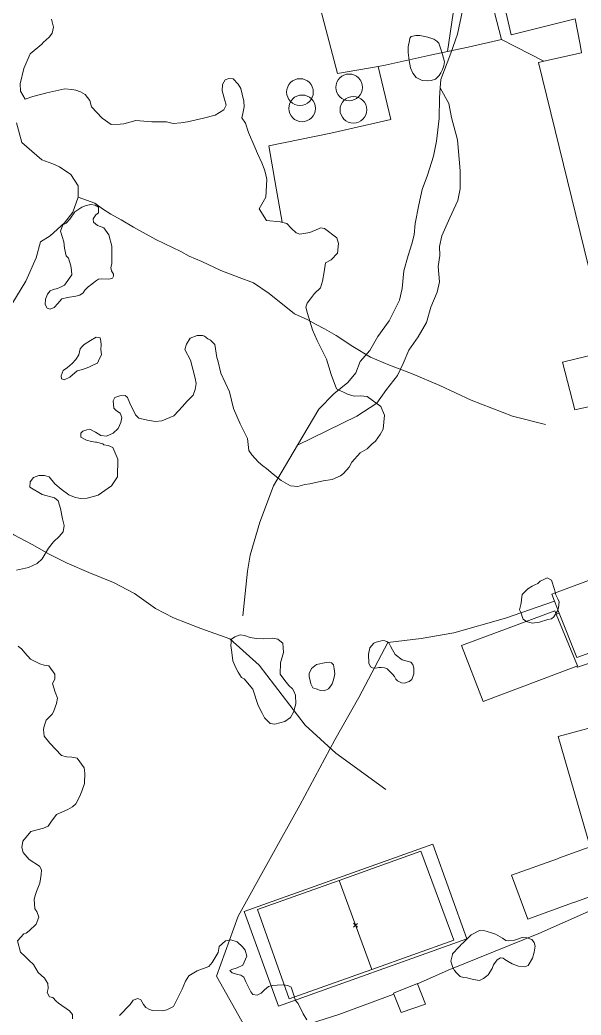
# Model space of a CAD drawing. Header units: metres. Extents: x 4652992 to 4879070, y 2074171 to 2309877.
# Drawn here: x 4653770.2 to 4653854.3, y 2307880.8 to 2308030 of the extents above; entities that cross this region are included whole.
import ezdxf

# ---------------------------------------------------------------- set-up
doc = ezdxf.new("R2010")
doc.units = ezdxf.units.M
doc.header["$MEASUREMENT"] = 0
doc.linetypes.add('DGN Style 3', pattern=[92.779933, 66.271381, -26.508552])
doc.layers.get('0').update_dxf_attribs({"color": 4, "lineweight": 0})
for name, color, linetype, lineweight in [('Level 1', 2, 'Continuous', 0), ('Level 14', 6, 'Continuous', 0), ('Level 20', 30, 'DGN Style 3', 0), ('Level 27', 30, 'Continuous', 0), ('Level 30', 5, 'Continuous', 0), ('Level 31', 38, 'Continuous', 0), ('Level 37', 3, 'Continuous', 0), ('Level 38', 3, 'Continuous', 0), ('Level 40', 1, 'Continuous', 0), ('Level 41', 4, 'Continuous', 0), ('Level 62', 4, 'Continuous', 0), ('Level 63', 3, 'Continuous', 0)]:
    doc.layers.add(name, color=color, linetype=linetype, lineweight=lineweight)

# ---------------------------------------------------------------- blocks, each defined once
blk = doc.blocks.new('TANQUE')
at = {"color": 0, "linetype": 'ByBlock', "lineweight": -2, "ltscale": 10}
blk.add_circle((0, 0), 2, dxfattribs=at)
blk = doc.blocks.new('COTA')
at = {"color": 0, "linetype": 'ByBlock', "lineweight": -2, "ltscale": 10}
for p, q in [((0, 0), (-1.419522, -1.408457)), ((-1.408457, 1.419522), (0, 0)), ((1.419522, 1.408457), (0, 0)), ((0, 0), (1.408457, -1.419522))]:
    blk.add_line(p, q, dxfattribs=at)

msp = doc.modelspace()

# ---------------------------------------------------------------- linework, layer by layer
at = {"layer": 'Level 1'}
for points in [[(4653768.978597, 2307987.396878, 1339.497989), (4653771.06592, 2307990.852114, 1338.9625), (4653772.644289, 2307994.315493, 1338.3375), (4653773.294275, 2307996.725931, 1337.879829), (4653774.746525, 2307997.636273, 1337.7375), (4653776.871889, 2307999.558901, 1337.3625), (4653778.156679, 2308001.1803, 1337.1375), (4653778.945925, 2308003.432131, 1336.8875), (4653778.915285, 2308005.115298, 1336.6875), (4653777.835542, 2308006.817333, 1336.2875), (4653776.14882, 2308007.974887, 1335.5625), (4653775.123557, 2308008.404836, 1335.4125), (4653773.469908, 2308009.00015, 1334.9875), (4653770.513183, 2308011.593072, 1333.7875), (4653769.679744, 2308014.56964, 1333.0625)], [(4653848.976931, 2307969.347292, 1366), (4653844.046511, 2307970.607119, 1365), (4653837.846682, 2307972.978518, 1364), (4653833.13489, 2307975.193911, 1363), (4653828.890078, 2307977.011721, 1362), (4653825.612673, 2307978.231692, 1361), (4653822.777102, 2307979.44269, 1360), (4653820.130312, 2307981.04053, 1359), (4653817.615481, 2307982.675112, 1358), (4653815.842104, 2307983.670901, 1357), (4653814.598696, 2307984.338076, 1356), (4653813.381533, 2307985.046694, 1355), (4653811.351931, 2307985.955691, 1354), (4653807.577517, 2307988.960512, 1352), (4653805.199526, 2307990.597475, 1350), (4653803.069094, 2307991.399294, 1349), (4653800.336733, 2307992.443728, 1348), (4653797.496096, 2307993.796877, 1347), (4653795.596499, 2307994.60071, 1346), (4653794.349306, 2307995.254092, 1345), (4653790.578921, 2307997.052492, 1344), (4653787.232485, 2307998.925905, 1342), (4653785.389712, 2308000.017702, 1341), (4653783.844301, 2308000.849673, 1340), (4653782.572512, 2308001.691286, 1339), (4653781.43091, 2308002.533877, 1338), (4653778.945925, 2308003.432131, 1336.866)], [(4653825.068484, 2307914.638308, 1365), (4653817.580508, 2307920.115114, 1363), (4653812.974917, 2307924.287295, 1361), (4653806.084109, 2307933.289675, 1358), (4653801.680727, 2307937.233279, 1357), (4653797.321474, 2307938.771303, 1356), (4653793.209292, 2307940.368288, 1355), (4653790.546084, 2307941.7923, 1354), (4653787.366274, 2307944.046328, 1353), (4653784.237124, 2307945.658083, 1352), (4653780.54468, 2307947.153689, 1351), (4653777.288882, 2307948.552675, 1350), (4653774.597109, 2307949.93268, 1349), (4653772.056521, 2307951.381533, 1348), (4653769.269289, 2307952.798525, 1347), (4653768.085512, 2307953.520327, 1346), (4653767.321902, 2307953.954531, 1345), (4653766.603274, 2307954.35248, 1344), (4653765.74872, 2307954.872927, 1343), (4653764.768406, 2307955.944471, 1341.610729), (4653763.1764, 2307956.86239, 1341.6107)]]:
    msp.add_polyline3d(points, dxfattribs=at)
at = {"layer": 'Level 20', "linetype": 'Continuous'}
for points in [[(4653836.576831, 2308031.406661, 1362.299717), (4653835.791338, 2308027.847061, 1362.229717), (4653834.814545, 2308025.003771, 1362.019717), (4653833.325033, 2308021.074634, 1361.949717), (4653833.227476, 2308019.806627, 1361.91779), (4653833.111137, 2308018.294495, 1361.879717), (4653833.060587, 2308015.197286, 1361.879717), (4653832.668511, 2308011.798785, 1361.879717), (4653832.189115, 2308009.549823, 1361.739717), (4653831.328202, 2308006.708001, 1361.529717), (4653830.50595, 2308004.563662, 1361.529717), (4653830.017113, 2308002.275503, 1361.389717), (4653829.435956, 2307999.477097, 1361.179717), (4653829.321965, 2307997.787885, 1361.039717), (4653828.977624, 2307996.422644, 1360.899717), (4653828.427952, 2307994.683304, 1360.759717), (4653827.783654, 2307992.389012, 1360.619717), (4653827.485606, 2307989.735448, 1360.549717), (4653827.089827, 2307987.994895, 1360.409717), (4653825.539193, 2307984.905731, 1360.409717), (4653823.839667, 2307982.553895, 1360.269717), (4653822.686266, 2307980.462793, 1359.989717), (4653821.194668, 2307978.785287, 1359.919717), (4653820.587618, 2307977.109712, 1360.129717), (4653819.347047, 2307975.637342, 1360.129717), (4653817.280732, 2307973.939971, 1360.129717), (4653814.99377, 2307971.640497, 1360.129717), (4653811.798814, 2307966.236975, 1360.129717), (4653808.199034, 2307960.148789, 1360.129717), (4653806.178944, 2307954.720647, 1359.849717), (4653804.745641, 2307949.775146, 1359.009717), (4653804.336549, 2307947.354347, 1358.379717), (4653803.601982, 2307940.666185, 1358.099717)], [(4653811.798814, 2307966.236975, 1360.129717), (4653820.692659, 2307970.622065, 1361.179717), (4653823.689734, 2307972.552816, 1361.599717), (4653825.149499, 2307974.5812, 1361.599717), (4653826.787001, 2307976.708253, 1361.669717), (4653827.652372, 2307978.490668, 1361.669717), (4653828.49404, 2307980.512483, 1361.809717), (4653829.895998, 2307982.504859, 1361.809717), (4653831.166044, 2307984.659484, 1362.019717), (4653831.808075, 2307986.930977, 1362.019717), (4653832.736836, 2307989.181803, 1362.019717), (4653833.110887, 2307990.741394, 1362.019717), (4653832.915255, 2307993.032444, 1361.879717), (4653833.15634, 2307994.679047, 1361.809717), (4653833.085704, 2307996.00663, 1361.809717), (4653833.437145, 2307997.607882, 1361.949717), (4653834.65982, 2308000.343148, 1362.229717), (4653835.871631, 2308002.898395, 1362.369717), (4653836.220227, 2308004.691098, 1362.509717), (4653836.227879, 2308007.355958, 1362.509717), (4653835.803563, 2308012.00031, 1362.649717), (4653834.882194, 2308015.350579, 1362.439717), (4653834.494267, 2308017.449693, 1362.299717), (4653833.227476, 2308019.806627, 1361.91779)]]:
    msp.add_polyline3d(points, dxfattribs=at)
at = {"layer": 'Level 27', "elevation": 1366.009717, "flags": 128}
msp.add_lwpolyline([(4653837.180927, 2307892.277913), (4653808.966389, 2307882.1728), (4653803.833188, 2307896.347486), (4653832.088216, 2307906.448098), (4653837.180927, 2307892.277913)], dxfattribs=at)
at = {"layer": 'Level 30', "color": 1}
for points in [[(4653860.273791, 2307973.079313, 1374.9031), (4653853.390843, 2307971.538579, 1374.6931), (4653851.525373, 2307978.68255, 1374.7631), (4653858.521511, 2307980.368923, 1374.7631), (4653847.935924, 2308023.609279, 1374.8331), (4653848.733051, 2308023.785922, 1374.876267), (4653854.39957, 2308025.041617, 1375.183128), (4653854.189299, 2308026.279006, 1367.674), (4653853.440781, 2308030.144409, 1366.857801), (4653843.866002, 2308027.742008, 1366.643129), (4653841.791442, 2308036.689494, 1366.573128)], [(4653876.631537, 2307947.699216, 1372.178238), (4653879.027576, 2307937.886318, 1372.205649), (4653879.9051, 2307934.292447, 1372.215688), (4653881.692939, 2307926.970411, 1372.236142), (4653882.303669, 2307924.469186, 1372.243129), (4653881.624644, 2307924.296248, 1372.873128), (4653881.729892, 2307923.839403, 1372.803129), (4653881.190545, 2307923.585062, 1372.873128), (4653882.887727, 2307916.748923, 1372.943129), (4653868.923294, 2307913.454396, 1372.943129), (4653864.492698, 2307912.55644, 1371.823128), (4653862.402852, 2307921.392964, 1371.823128), (4653864.445342, 2307921.917657, 1372.243129), (4653860.960649, 2307937.044735, 1372.313128), (4653853.679525, 2307934.443469, 1372.313128), (4653851.056846, 2307941.101194, 1372.16553), (4653850.361889, 2307942.865355, 1372.126419), (4653849.948029, 2307943.915947, 1372.103129), (4653859.765254, 2307947.567955, 1372.033129), (4653859.844384, 2307947.337458, 1372.093327), (4653859.853369, 2307947.311284, 1372.100163), (4653860.317333, 2307945.959794, 1372.453128), (4653876.184913, 2307949.528351, 1372.173129), (4653876.631537, 2307947.699216, 1372.178238)], [(4653853.716586, 2307933.145547, 1369.232291), (4653839.645183, 2307927.840064, 1369.023129), (4653836.406332, 2307936.209898, 1368.953128), (4653850.404533, 2307941.443436, 1368.743129), (4653850.616329, 2307940.923015, 1368.773939), (4653853.772889, 2307933.166775, 1369.233128), (4653853.716586, 2307933.145547, 1369.232291)], [(4653863.595897, 2307908.500242, 1371.263128), (4653865.484887, 2307903.403355, 1371.263128), (4653865.932442, 2307902.195758, 1371.263128), (4653861.134593, 2307900.39766, 1371.333129), (4653861.058919, 2307900.571224, 1371.543128), (4653853.521059, 2307897.832696, 1371.473129), (4653853.044413, 2307897.691456, 1370.983128), (4653846.323932, 2307895.213102, 1370.913129), (4653843.92015, 2307901.830588, 1370.913129), (4653850.801865, 2307904.246372, 1370.913129), (4653851.073312, 2307904.408281, 1371.333129), (4653855.685058, 2307906.040302, 1371.458328), (4653858.808705, 2307907.14571, 1371.543128), (4653858.950472, 2307906.777555, 1371.543128), (4653859.278353, 2307906.91439, 1371.123128), (4653863.595897, 2307908.500242, 1371.263128)]]:
    msp.add_polyline3d(points, dxfattribs=at)
at = {"layer": 'Level 31'}
msp.add_polyline3d([(4653830.996797, 2307882.457714, 1370.143129), (4653827.373606, 2307881.222585, 1370.143129), (4653826.255, 2307884.002211, 1369.809172), (4653826.201261, 2307884.135745, 1369.793128), (4653829.787874, 2307885.556398, 1369.933128), (4653829.80467, 2307885.513348, 1369.936046), (4653830.996797, 2307882.457714, 1370.143129)], dxfattribs=at)
at = {"layer": 'Level 37'}
msp.add_line((4653842.395539, 2308027.029767, 1364.249387), (4653848.733051, 2308023.785922, 1365.474324), dxfattribs=at)
for points in [[(4653841.624508, 2308084.160216, 1362.195174), (4653841.121749, 2308084.052899, 1362.149387), (4653841.513722, 2308080.055971, 1361.955157), (4653841.686814, 2308078.290954, 1361.869387), (4653841.078557, 2308069.771192, 1362.079387), (4653840.608375, 2308059.090107, 1362.429387), (4653840.187461, 2308050.996952, 1362.569387), (4653839.769494, 2308043.478638, 1362.919387), (4653840.247936, 2308035.368878, 1363.689387), (4653842.395539, 2308027.029767, 1364.249387), (4653837.388359, 2308025.877016, 1363.619387), (4653834.280469, 2308025.231302, 1363.122099), (4653831.70115, 2308024.695407, 1362.709387), (4653824.978401, 2308023.221899, 1361.169387), (4653823.886411, 2308023.028343, 1360.795924), (4653817.814711, 2308021.95213, 1358.719387), (4653813.523679, 2308038.350262, 1358.019387), (4653807.717141, 2308060.449217, 1358.649387), (4653806.312367, 2308065.377403, 1358.649387)], [(4653834.280469, 2308025.231302, 1363.122099), (4653835.800989, 2308035.444407, 1362.919387), (4653836.856569, 2308043.717362, 1362.919387), (4653837.239587, 2308053.636777, 1362.709387), (4653837.166845, 2308062.165268, 1362.429387), (4653836.925124, 2308067.048697, 1362.429387), (4653835.166795, 2308072.918497, 1361.589387), (4653833.202818, 2308076.190697, 1361.379387), (4653827.093413, 2308076.155864, 1360.469387), (4653820.454105, 2308075.717549, 1359.769387), (4653811.33686, 2308074.789039, 1358.719387), (4653806.312367, 2308065.377403, 1358.649387)], [(4653823.886411, 2308023.028343, 1360.795924), (4653825.811653, 2308015.065763, 1361.379387), (4653816.793899, 2308013.007292, 1358.789387), (4653807.505752, 2308011.135874, 1353.959387), (4653808.642757, 2308004.794895, 1355.149387), (4653809.504935, 2307999.669395, 1355.292071)], [(4653805.275287, 2307876.723785, 1367.777687), (4653799.665321, 2307886.677134, 1366.517686), (4653802.932022, 2307895.658043, 1366.377686), (4653807.713753, 2307904.289951, 1365.747687), (4653812.181755, 2307912.291599, 1364.977687), (4653817.412975, 2307922.095176, 1364.417687), (4653821.017719, 2307928.435838, 1364.837687), (4653825.362966, 2307936.660271, 1366.237686), (4653830.35526, 2307937.304762, 1367.217686), (4653835.276825, 2307938.110771, 1367.987686), (4653842.982428, 2307940.345892, 1368.057687), (4653850.361889, 2307942.865355, 1368.41668)]]:
    msp.add_polyline3d(points, dxfattribs=at)
at = {"layer": 'Level 38'}
for points in [[(4653866.740678, 2307903.710785, 1371.697687), (4653867.538278, 2307901.389926, 1371.907686), (4653859.838731, 2307898.325215, 1371.557687), (4653848.020338, 2307893.095045, 1370.857687), (4653834.404007, 2307887.561762, 1369.527687), (4653829.80467, 2307885.513348, 1369.527687)], [(4653826.255, 2307884.002211, 1369.461547), (4653818.003907, 2307880.922347, 1368.897687), (4653813.787289, 2307879.58103, 1368.538429), (4653809.787984, 2307878.308841, 1368.197687), (4653807.959443, 2307877.788119, 1368.057687), (4653805.275287, 2307876.723785, 1367.777687)]]:
    msp.add_polyline3d(points, dxfattribs=at)
at = {"layer": 'Level 40', "color": 3, "flags": 128}
for points, elevation in [([(4653828.401716, 2308025.089358), (4653828.40496, 2308025.927376), (4653828.593163, 2308026.917971), (4653828.671475, 2308027.244395), (4653828.878806, 2308027.49023), (4653829.564661, 2308027.669504), (4653830.159012, 2308027.673571), (4653830.673052, 2308027.549068), (4653831.373991, 2308027.379298), (4653832.25062, 2308027.117638), (4653832.719856, 2308026.806646), (4653832.990999, 2308026.4943), (4653833.314812, 2308025.577189), (4653833.578727, 2308024.822602), (4653833.857789, 2308023.719027), (4653833.759111, 2308023.101584), (4653833.578175, 2308022.553384), (4653833.314977, 2308022.074426), (4653833.06296, 2308021.642088), (4653832.485854, 2308021.091087), (4653831.846849, 2308020.900392), (4653831.241379, 2308020.849579), (4653830.51807, 2308020.925952), (4653829.62819, 2308021.338665), (4653829.096981, 2308022.009962), (4653828.739521, 2308022.787242), (4653828.565026, 2308023.914975), (4653828.401716, 2308025.089358)], 1368.16368), ([(4653813.582165, 2307932.016404), (4653813.940211, 2307932.790588), (4653814.673805, 2307933.406098), (4653816.118026, 2307933.679541), (4653816.580741, 2307933.74076), (4653816.898862, 2307933.630232), (4653817.202763, 2307933.316764), (4653817.306087, 2307932.741784), (4653817.402997, 2307931.996391), (4653817.310774, 2307931.46821), (4653817.18596, 2307930.947824), (4653817.003763, 2307930.475553), (4653816.827978, 2307930.173699), (4653816.450224, 2307929.7482), (4653815.819515, 2307929.417587), (4653815.217215, 2307929.492871), (4653814.743888, 2307929.674874), (4653814.140161, 2307929.888071), (4653813.833429, 2307930.477348), (4653813.731469, 2307930.914466), (4653813.578529, 2307931.570149), (4653813.582165, 2307932.016404)], 1365.36368)]:
    msp.add_lwpolyline(points, dxfattribs=dict(at, elevation=elevation))
at = {"layer": 'Level 40', "color": 3}
for points in [[(4653774.955798, 2308030.085081, 1341.8235), (4653775.235742, 2308028.885505, 1341.8235), (4653775.135865, 2308028.469454, 1341.8235), (4653775.021691, 2308027.993967, 1341.8235), (4653774.640298, 2308027.457322, 1341.8235), (4653774.08001, 2308026.963887, 1341.8235), (4653773.755703, 2308026.664887, 1341.8235), (4653773.491128, 2308026.351581, 1341.8235), (4653771.71504, 2308024.914242, 1342.2235), (4653770.800784, 2308022.683847, 1342.2235), (4653770.258614, 2308020.426271, 1342.2235), (4653770.299936, 2308019.285, 1342.2235), (4653770.96617, 2308018.118468, 1342.2235), (4653772.145902, 2308018.494078, 1343.8235), (4653774.223032, 2308019.074954, 1347.4235), (4653776.932074, 2308019.668136, 1347.4235), (4653777.966167, 2308019.54319, 1347.4235), (4653778.571917, 2308019.459215, 1347.4235), (4653779.26765, 2308019.228751, 1347.4235), (4653779.980036, 2308018.807256, 1347.4235), (4653780.697539, 2308017.885613, 1347.4235), (4653780.913369, 2308016.960399, 1347.4235), (4653782.520033, 2308015.261023, 1344.2235), (4653783.863317, 2308014.310263, 1344.2235), (4653785.25563, 2308014.349939, 1344.2235), (4653785.773586, 2308014.412834, 1344.2235), (4653787.581643, 2308014.907094, 1346.2235), (4653789.961583, 2308014.735843, 1347.8235), (4653792.182759, 2308014.724458, 1349.4235), (4653793.184694, 2308014.482539, 1349.4235), (4653794.330126, 2308014.578797, 1349.4235), (4653795.332536, 2308014.73363, 1351.0235), (4653797.728149, 2308015.250257, 1353.0235), (4653799.491525, 2308015.704331, 1355.8235), (4653800.760055, 2308016.519362, 1357.4235), (4653801.115851, 2308017.231795, 1357.4235), (4653800.889419, 2308018.085012, 1357.4235), (4653800.513754, 2308019.342858, 1357.4235), (4653800.561963, 2308020.31395, 1357.4235), (4653800.9761, 2308021.012284, 1357.4235), (4653801.511493, 2308021.189977, 1357.4235), (4653802.179843, 2308021.151206, 1357.4235), (4653802.913788, 2308020.35957, 1357.4235), (4653803.312366, 2308019.71048, 1357.4235), (4653803.538699, 2308018.857362, 1357.4235), (4653803.781506, 2308017.815979, 1357.4235), (4653803.81932, 2308016.947, 1357.4235), (4653803.640737, 2308015.946148, 1357.4235), (4653803.487449, 2308015.307532, 1357.4235), (4653804.032777, 2308014.500233, 1357.4235), (4653804.448025, 2308013.108761, 1358.6235), (4653805.39762, 2308010.917662, 1358.6235), (4653805.842053, 2308009.952076, 1358.6235), (4653806.49357, 2308008.568752, 1358.6235), (4653806.835706, 2308007.689318, 1358.6235), (4653807.045276, 2308007.025653, 1358.6235), (4653807.243346, 2308006.058401, 1358.6235), (4653807.0459, 2308003.444983, 1358.2235), (4653806.063906, 2308001.666175, 1357.4235), (4653807.184632, 2307999.92206, 1357.4235), (4653809.233052, 2307999.734984, 1357.4235), (4653810.222387, 2307999.496306, 1357.4235), (4653810.853443, 2307998.791517, 1357.4235), (4653811.600985, 2307998.05863, 1357.4235), (4653812.164508, 2307997.883613, 1358.6235), (4653813.690848, 2307998.149084, 1359.8235), (4653814.986546, 2307998.693053, 1359.8235), (4653815.259992, 2307998.810541, 1359.8235), (4653815.853631, 2307998.728521, 1359.8235), (4653817.70507, 2307997.32333, 1361.0235), (4653817.987891, 2307996.461259, 1361.0235), (4653817.829113, 2307995.034105, 1361.0235), (4653816.857799, 2307994.047158, 1361.0235), (4653816.011177, 2307993.57956, 1361.0235), (4653815.832058, 2307992.24948, 1359.8235), (4653815.556975, 2307990.847658, 1359.8235), (4653815.249333, 2307989.820688, 1359.8235), (4653814.375828, 2307988.991259, 1359.8235), (4653813.747993, 2307988.163698, 1359.8235), (4653813.291603, 2307987.539577, 1359.8235), (4653813.080981, 2307986.917324, 1359.8235), (4653813.318984, 2307985.993743, 1362.6235), (4653814.058433, 2307983.546145, 1363.8235), (4653814.411521, 2307982.7314, 1363.8235), (4653814.764708, 2307981.916754, 1363.8235), (4653816.14958, 2307979.14237, 1365.0235), (4653816.852329, 2307976.843779, 1366.2235), (4653817.651449, 2307974.710909, 1367.4235), (4653819.331818, 2307973.883347, 1367.4235), (4653820.292094, 2307973.591944, 1367.4235), (4653821.27743, 2307973.657251, 1367.4235), (4653822.278763, 2307973.537355, 1367.4235), (4653824.31782, 2307972.039045, 1368.2235), (4653824.858622, 2307970.761572, 1368.2235), (4653824.651717, 2307968.637371, 1368.2235), (4653824.217436, 2307967.835905, 1368.2235), (4653823.499509, 2307966.861142, 1368.2235), (4653822.962, 2307966.386414, 1368.2235), (4653822.255247, 2307965.7107, 1368.2235), (4653821.205186, 2307965.11756, 1368.2235), (4653819.963235, 2307963.724944, 1368.2235), (4653819.542539, 2307962.98045, 1368.2235), (4653818.710009, 2307962.032883, 1368.2235), (4653818.257021, 2307961.658501, 1368.2235), (4653817.035006, 2307961.106355, 1368.2235), (4653815.652414, 2307960.894843, 1368.2235), (4653813.67225, 2307960.464182, 1368.2235), (4653812.91681, 2307960.343588, 1368.2235), (4653811.877425, 2307960.049402, 1368.2235), (4653810.748399, 2307960.139224, 1368.2235), (4653809.369252, 2307960.953586, 1368.2235), (4653808.145664, 2307961.911964, 1368.2235), (4653807.194647, 2307962.74449, 1368.2235), (4653806.633212, 2307963.181398, 1368.2235), (4653805.970861, 2307963.702968, 1368.2235), (4653804.959984, 2307964.791565, 1368.2235), (4653804.510542, 2307965.443354, 1368.2235), (4653804.33985, 2307967.233754, 1366.6235), (4653803.240975, 2307969.468663, 1364.2235), (4653802.203893, 2307971.746609, 1362.2235), (4653801.637383, 2307974.228927, 1360.2235), (4653800.343979, 2307977.025229, 1359.4235), (4653799.882804, 2307978.952949, 1358.6235), (4653799.747653, 2307979.414547, 1358.6235), (4653799.40936, 2307981.335155, 1358.6235), (4653798.765002, 2307981.980601, 1358.6235), (4653798.385972, 2307982.194409, 1358.6235), (4653797.860388, 2307982.566127, 1358.6235), (4653797.583658, 2307982.694079, 1358.6235), (4653796.786217, 2307982.701993, 1358.6235), (4653795.70303, 2307982.288146, 1358.6235), (4653795.17579, 2307981.372667, 1358.6235), (4653794.922895, 2307980.575163, 1358.6235), (4653795.767663, 2307979.001641, 1357.8235), (4653796.477043, 2307976.314346, 1357.8235), (4653796.645138, 2307975.475919, 1357.8235), (4653796.494436, 2307974.591473, 1357.8235), (4653796.169103, 2307973.748927, 1357.8235), (4653795.206075, 2307972.81405, 1357.8235), (4653794.589624, 2307972.041403, 1357.8235), (4653794.001152, 2307971.384767, 1357.8235), (4653793.268215, 2307970.640119, 1357.8235), (4653791.489977, 2307969.900839, 1357.8235), (4653790.547076, 2307969.82045, 1357.8235), (4653789.354726, 2307969.98403, 1357.8235), (4653788.2485, 2307970.249723, 1357.8235), (4653788.015527, 2307970.305721, 1357.8235), (4653787.516831, 2307970.793854, 1357.8235), (4653786.692266, 2307972.556591, 1357.0235), (4653786.334962, 2307973.38015, 1357.0235), (4653785.982623, 2307973.710669, 1357.0235), (4653785.168807, 2307973.660346, 1357.0235), (4653784.429705, 2307973.40756, 1357.0235), (4653784.423662, 2307973.39516, 1357.2784), (4653784.187508, 2307972.912464, 1357.0235), (4653784.286242, 2307971.782175, 1357.0235), (4653784.682933, 2307971.379501, 1357.0235), (4653785.224191, 2307971.065037, 1357.0235), (4653785.492789, 2307970.385788, 1357.0235), (4653785.311417, 2307969.630172, 1357.0235), (4653784.913247, 2307968.742291, 1357.0235), (4653784.193099, 2307968.054521, 1357.0235), (4653783.164964, 2307967.625115, 1357.0235), (4653782.320684, 2307967.704905, 1357.0235), (4653781.515693, 2307968.205579, 1357.0235), (4653780.696712, 2307968.6481, 1357.0235), (4653780.246543, 2307968.571735, 1357.0235), (4653779.637917, 2307968.349005, 1357.0235), (4653779.320805, 2307968.056177, 1357.0235), (4653779.356231, 2307967.432828, 1357.0235), (4653780.175312, 2307966.990307, 1357.0235), (4653780.933468, 2307966.808307, 1357.0235), (4653781.530686, 2307966.726461, 1357.0235), (4653781.705614, 2307966.684461, 1357.0235), (4653782.638699, 2307966.460461, 1357.0235), (4653782.763502, 2307966.319867, 1356.9224), (4653783.429247, 2307966.200756, 1356.8212), (4653784.144338, 2307965.890204, 1356.8212), (4653784.870402, 2307964.170651, 1355.6212), (4653784.856382, 2307961.492174, 1355.2212), (4653783.936539, 2307960.181389, 1355.2212), (4653781.941074, 2307958.751288, 1355.6212), (4653780.299614, 2307958.310049, 1355.6212), (4653779.213814, 2307958.245688, 1355.6212), (4653778.377767, 2307958.446257, 1355.6212), (4653777.539741, 2307958.832729, 1355.6212), (4653776.389772, 2307959.66506, 1355.6212), (4653775.421897, 2307960.441722, 1356.4212), (4653774.599834, 2307961.499485, 1357.6212), (4653773.864201, 2307961.72221, 1357.6212), (4653773.021702, 2307961.693001, 1357.6212), (4653772.258279, 2307961.41352, 1357.6212), (4653771.728619, 2307960.754135, 1357.6212), (4653771.681775, 2307959.978993, 1357.6212), (4653773.528366, 2307958.869004, 1359.2212), (4653775.364313, 2307958.372924, 1360.0212), (4653775.946949, 2307957.910607, 1360.0212), (4653776.274791, 2307956.772026, 1360.0212), (4653776.595889, 2307955.220246, 1360.0212), (4653776.813393, 2307954.200249, 1360.0212), (4653776.68114, 2307953.264152, 1360.0212), (4653776.099307, 2307952.574008, 1360.0212), (4653775.256919, 2307951.761949, 1360.0212), (4653774.48101, 2307950.841658, 1360.0212), (4653773.537719, 2307949.224005, 1360.0212), (4653772.814097, 2307948.521548, 1360.0212), (4653771.467655, 2307947.92213, 1360.0212), (4653769.704577, 2307947.51455, 1360.0212)], [(4653774.272002, 2307986.778932, 1350.8212), (4653774.727609, 2307986.62011, 1350.8212), (4653775.330339, 2307986.868644, 1350.8212), (4653775.878867, 2307987.479928, 1351.6212), (4653776.488018, 2307988.168612, 1351.6212), (4653777.334155, 2307988.407183, 1351.6212), (4653778.568491, 2307988.589739, 1351.6212), (4653779.190504, 2307988.746635, 1351.6212), (4653779.663666, 2307989.074882, 1351.6212), (4653779.914988, 2307989.505652, 1351.6212), (4653780.421645, 2307989.973273, 1351.6212), (4653780.963706, 2307990.383211, 1351.6212), (4653781.516898, 2307990.839574, 1351.6212), (4653781.978928, 2307991.121396, 1351.6212), (4653782.442866, 2307991.206161, 1351.6212), (4653783.530852, 2307991.116802, 1351.2212), (4653784.063987, 2307991.283354, 1351.2212), (4653784.23528, 2307991.586206, 1351.2212), (4653784.255637, 2307991.876212, 1351.2212), (4653783.936416, 2307992.395368, 1351.2212), (4653783.850366, 2307992.858525, 1351.2212), (4653783.98425, 2307993.416119, 1351.2212), (4653783.970576, 2307994.483862, 1350.0212), (4653784.003603, 2307996.058428, 1349.2212), (4653783.554974, 2307997.789812, 1347.2212), (4653782.790923, 2307998.843843, 1346.8212), (4653781.828021, 2307999.174851, 1346.8212), (4653781.249611, 2307999.660537, 1346.8212), (4653781.174218, 2308000.173479, 1346.8212), (4653781.566046, 2308000.771658, 1346.8212), (4653781.984336, 2308001.066597, 1346.8212), (4653781.970315, 2308001.942135, 1346.4212), (4653781.487469, 2308002.207059, 1346.4212), (4653780.818893, 2308002.318686, 1346.4212), (4653780.141081, 2308002.185054, 1346.4212), (4653779.476401, 2308001.899703, 1346.4212), (4653778.420701, 2308001.202748, 1347.2212), (4653777.671047, 2308000.147142, 1347.2212), (4653777.127391, 2307999.53632, 1347.2212), (4653776.615338, 2307999.2641, 1347.2212), (4653776.276935, 2307998.32134, 1348.4212), (4653776.806603, 2307996.751136, 1350.0212), (4653776.901769, 2307995.760953, 1351.2212), (4653777.129033, 2307994.621146, 1352.0212), (4653777.492585, 2307994.287988, 1352.0212), (4653777.852936, 2307993.120963, 1352.0212), (4653777.929765, 2307992.415015, 1352.0212), (4653777.971191, 2307991.766651, 1352.0212), (4653776.878992, 2307990.234663, 1350.8212), (4653776.311863, 2307989.928445, 1350.8212), (4653775.824765, 2307989.75044, 1350.8212), (4653775.186633, 2307989.559689, 1350.8212), (4653774.746269, 2307989.370523, 1350.8212), (4653774.332179, 2307988.879796, 1350.8212), (4653774.060197, 2307988.158134, 1350.8212), (4653774.010352, 2307987.333848, 1350.8212), (4653774.272002, 2307986.778932, 1350.8212)], [(4653776.435445, 2307976.198277, 1354.0212), (4653776.850191, 2307976.067657, 1354.8212), (4653777.700435, 2307976.43434, 1355.2212), (4653778.771976, 2307977.41442, 1356.0212), (4653779.601509, 2307977.605514, 1356.0212), (4653780.541335, 2307977.948221, 1356.4212), (4653781.210944, 2307978.288922, 1357.2212), (4653781.838427, 2307978.523179, 1357.1479), (4653781.969677, 2307978.903983, 1356.8212), (4653782.442366, 2307979.851207, 1356.0212), (4653782.347374, 2307980.576227, 1355.6212), (4653782.374722, 2307981.302234, 1355.6212), (4653782.357647, 2307981.843527, 1355.6212), (4653782.236868, 2307982.360908, 1355.6212), (4653781.623561, 2307982.45964, 1355.6212), (4653780.762354, 2307981.93409, 1355.6212), (4653779.85453, 2307981.33026, 1354.4212), (4653779.499526, 2307980.971238, 1353.8714), (4653779.234248, 2307980.703051, 1353.2212), (4653779.011822, 2307979.776324, 1353.2212), (4653778.601244, 2307979.090799, 1353.2212), (4653778.015955, 2307978.496238, 1353.2212), (4653777.333413, 2307977.891841, 1354.0212), (4653776.689147, 2307977.459266, 1354.0212), (4653776.396117, 2307976.648398, 1354.0212), (4653776.435445, 2307976.198277, 1354.0212)], [(4653845.122549, 2307941.564091, 1371.36368), (4653845.304771, 2307942.353087, 1371.76368), (4653845.365186, 2307942.605108, 1371.76368), (4653845.428123, 2307943.503754, 1371.76368), (4653845.514429, 2307943.86378, 1371.76368), (4653845.976959, 2307944.362001, 1371.76368), (4653846.368908, 2307944.72485, 1371.76368), (4653846.994389, 2307945.107811, 1371.76368), (4653847.387843, 2307945.317993, 1371.76368), (4653847.862006, 2307945.546875, 1371.76368), (4653848.209241, 2307945.88234, 1371.76368), (4653848.549366, 2307946.029156, 1371.76368), (4653849.238225, 2307946.358777, 1371.76368), (4653849.915901, 2307946.005838, 1371.76368), (4653850.343323, 2307944.608997, 1371.76368), (4653850.543218, 2307943.816554, 1372.96368), (4653850.862931, 2307943.245898, 1372.96368), (4653851.055972, 2307942.781627, 1372.96368), (4653850.957189, 2307941.893388, 1372.96368), (4653850.809253, 2307941.434902, 1372.96368), (4653850.668406, 2307941.164698, 1372.96368), (4653850.491585, 2307940.903119, 1372.96368), (4653850.25295, 2307940.542365, 1372.96368), (4653849.879026, 2307940.25204, 1372.96368), (4653849.351057, 2307940.112635, 1372.96368), (4653848.080725, 2307939.733199, 1372.96368), (4653846.995914, 2307939.58322, 1372.16368), (4653846.156446, 2307939.830521, 1371.36368), (4653845.667207, 2307940.17637, 1371.36368), (4653845.538667, 2307940.435755, 1371.36368), (4653845.352199, 2307941.089981, 1371.36368), (4653845.122549, 2307941.564091, 1371.36368)], [(4653801.960717, 2307935.203169, 1362.96368), (4653801.819565, 2307936.244789, 1363.36368), (4653801.926775, 2307937.158241, 1362.56368), (4653802.410814, 2307937.544352, 1362.56368), (4653803.21209, 2307937.854518, 1362.56368), (4653803.859226, 2307937.755392, 1362.56368), (4653804.732728, 2307937.434773, 1362.56368), (4653805.644143, 2307937.272388, 1362.56368), (4653806.752058, 2307937.230264, 1362.56368), (4653808.121947, 2307937.348472, 1362.56368), (4653808.861961, 2307937.17133, 1362.56368), (4653809.432982, 2307936.755832, 1362.56368), (4653809.619101, 2307936.599758, 1362.56368), (4653809.725679, 2307935.180222, 1362.56368), (4653809.286597, 2307933.622503, 1363.36368), (4653809.205279, 2307931.927526, 1364.16368), (4653809.918002, 2307930.991281, 1364.96368), (4653810.516642, 2307930.236934, 1364.96368), (4653811.060354, 2307929.717979, 1364.96368), (4653811.260637, 2307929.392287, 1364.96368), (4653811.503217, 2307928.778697, 1364.96368), (4653811.581946, 2307927.482058, 1364.96368), (4653811.226795, 2307926.233602, 1364.96368), (4653810.761826, 2307925.455837, 1364.96368), (4653809.940808, 2307924.818712, 1364.96368), (4653809.180532, 2307924.667073, 1364.96368), (4653808.407617, 2307924.462879, 1364.96368), (4653807.6977, 2307924.521424, 1364.96368), (4653806.848205, 2307925.391217, 1364.96368), (4653806.512814, 2307926.082591, 1364.96368), (4653805.896932, 2307927.229991, 1364.96368), (4653805.098122, 2307929.683263, 1364.16368), (4653803.806136, 2307931.25021, 1362.96368), (4653803.4087, 2307931.456738, 1362.96368), (4653802.92635, 2307932.240955, 1362.96368), (4653802.577225, 2307932.881847, 1362.96368), (4653802.105241, 2307933.942318, 1362.96368), (4653801.960717, 2307935.203169, 1362.96368)], [(4653822.485291, 2307934.957419, 1368.16368), (4653822.637855, 2307935.87966, 1368.16368), (4653823.253782, 2307936.588214, 1368.16368), (4653823.632577, 2307936.737194, 1368.16368), (4653824.221547, 2307936.904317, 1368.16368), (4653824.552348, 2307936.996298, 1368.16368), (4653824.916964, 2307936.943218, 1368.16368), (4653825.233601, 2307936.83315, 1368.16368), (4653825.526937, 2307936.625945, 1368.16368), (4653825.782822, 2307936.119564, 1368.16368), (4653826.063376, 2307935.573044, 1368.16368), (4653826.450381, 2307934.898332, 1368.16368), (4653827.518534, 2307934.060556, 1368.16368), (4653828.804673, 2307933.748296, 1367.36368), (4653829.124375, 2307933.363268, 1367.36368), (4653829.235079, 2307932.822624, 1367.36368), (4653829.243356, 2307931.998019, 1367.36368), (4653828.936073, 2307931.146116, 1367.36368), (4653828.558323, 2307930.859486, 1367.36368), (4653827.880533, 2307930.610375, 1367.36368), (4653827.410352, 2307930.654342, 1367.36368), (4653826.824423, 2307930.931676, 1367.36368), (4653826.578784, 2307931.196133, 1367.36368), (4653826.364238, 2307931.590266, 1367.36368), (4653826.03671, 2307931.942887, 1367.36368), (4653825.274985, 2307932.745519, 1367.76368), (4653824.860782, 2307932.878923, 1367.76368), (4653824.358336, 2307932.930669, 1367.76368), (4653824.010414, 2307932.911166, 1367.76368), (4653823.574249, 2307932.809999, 1367.76368), (4653823.039302, 2307932.869516, 1367.76368), (4653822.770442, 2307933.036653, 1367.76368), (4653822.489663, 2307933.583528, 1367.76368), (4653822.485291, 2307934.957419, 1368.16368)], [(4653769.924841, 2307936.151743, 1357.2212), (4653770.466195, 2307935.698379, 1357.2212), (4653770.944068, 2307935.140289, 1358.0212), (4653771.798954, 2307934.163857, 1360.4212), (4653773.201375, 2307933.460205, 1360.4212), (4653773.85694, 2307933.303448, 1360.4212), (4653774.522923, 2307933.190357, 1360.4212), (4653775.42914, 2307931.960475, 1360.4212), (4653775.426175, 2307931.178237, 1360.4212), (4653775.084065, 2307930.523071, 1360.4212), (4653775.511434, 2307929.223426, 1360.4212), (4653775.858031, 2307928.357684, 1360.4212), (4653775.703058, 2307927.519664, 1360.4212), (4653775.248812, 2307926.289091, 1361.6212), (4653775.023984, 2307925.929031, 1361.6212), (4653774.162756, 2307925.031206, 1361.6212), (4653773.856281, 2307924.13898, 1361.6212), (4653773.741493, 2307923.660633, 1361.6212), (4653773.860785, 2307922.620638, 1361.6212), (4653774.697202, 2307921.600295, 1359.6212), (4653776.452222, 2307919.744574, 1358.4212), (4653777.186771, 2307919.523041, 1358.4212), (4653777.97371, 2307919.520032, 1358.4212), (4653778.762534, 2307919.331811, 1358.4212), (4653779.819018, 2307917.888118, 1359.6212), (4653779.957738, 2307917.117404, 1359.6212), (4653779.864282, 2307915.572151, 1359.6212), (4653779.49419, 2307914.415667, 1359.6212), (4653779.174598, 2307913.662029, 1359.6212), (4653778.5753, 2307912.514035, 1359.6212), (4653778.089309, 2307912.030484, 1359.6212), (4653777.395048, 2307911.642753, 1359.6212), (4653775.693078, 2307910.895576, 1358.8212), (4653774.819713, 2307909.764949, 1358.8212), (4653774.443458, 2307909.162226, 1358.8212), (4653773.725378, 2307908.871691, 1358.8212), (4653771.822778, 2307908.372313, 1357.6212), (4653770.658558, 2307906.90614, 1356.4212), (4653770.481619, 2307905.975267, 1356.4212), (4653770.675584, 2307905.234107, 1356.4212), (4653771.595883, 2307904.153398, 1360.0212), (4653773.128715, 2307903.146426, 1362.0212), (4653773.416775, 2307902.618388, 1362.0212), (4653773.380679, 2307901.891844, 1362.0212), (4653773.165305, 2307900.610664, 1362.0212), (4653772.677961, 2307899.34832, 1362.0212), (4653772.530032, 2307898.924088, 1362.0212), (4653772.319502, 2307898.239047, 1362.0212), (4653772.432064, 2307896.787925, 1362.0212), (4653772.751475, 2307896.390291, 1362.0212), (4653773.043316, 2307895.493805, 1362.0212), (4653772.662132, 2307894.48182, 1362.0212), (4653771.585198, 2307893.451524, 1362.0212), (4653771.142474, 2307893.143316, 1362.0212), (4653770.795494, 2307893.042, 1362.0212), (4653769.832514, 2307891.991816, 1360.0212), (4653770.301918, 2307890.260887, 1358.4212), (4653770.986063, 2307889.636211, 1358.4212), (4653771.582595, 2307889.032535, 1358.4212), (4653772.230926, 2307888.41727, 1360.4212), (4653772.934909, 2307887.217421, 1363.6212), (4653773.894286, 2307886.371118, 1364.8212), (4653774.389651, 2307885.567101, 1364.8212), (4653774.440496, 2307884.823016, 1364.8212), (4653774.295071, 2307884.217123, 1364.8212), (4653774.648042, 2307883.584219, 1364.8212), (4653775.125508, 2307883.470866, 1364.8212), (4653775.639809, 2307882.936924, 1364.8212), (4653775.978573, 2307882.627716, 1364.8212), (4653777.653551, 2307881.472635, 1363.2212), (4653778.071502, 2307880.914832, 1363.2212), (4653778.099808, 2307880.266157, 1363.2212)], [(4653834.779934, 2307888.932655, 1373.36368), (4653835.049937, 2307889.92524, 1373.36368), (4653835.078987, 2307890.046428, 1373.36368), (4653835.385761, 2307890.389712, 1373.36368), (4653835.678006, 2307890.672396, 1373.36368), (4653835.850188, 2307890.855568, 1373.36368), (4653836.194547, 2307891.221907, 1373.36368), (4653836.366724, 2307891.405074, 1373.36368), (4653836.696549, 2307891.710812, 1373.36368), (4653837.854189, 2307892.869804, 1371.76368), (4653839.099055, 2307893.504127, 1371.76368), (4653839.894374, 2307893.450169, 1371.36368), (4653840.259423, 2307893.36318, 1371.36368), (4653840.921376, 2307893.17332, 1371.36368), (4653841.484767, 2307892.97483, 1371.36368), (4653842.552791, 2307892.360154, 1371.76368), (4653843.040354, 2307892.037976, 1372.56368), (4653843.404673, 2307891.951168, 1372.56368), (4653844.327399, 2307892.051878, 1372.56368), (4653844.787458, 2307892.230765, 1372.56368), (4653845.519423, 2307892.473073, 1372.56368), (4653846.246661, 2307892.42799, 1372.56368), (4653846.778499, 2307892.237139, 1372.56368), (4653846.953352, 2307892.163415, 1372.56368), (4653847.29109, 2307891.698277, 1372.56368), (4653847.424908, 2307891.185575, 1372.56368), (4653847.305229, 2307890.284518, 1372.56368), (4653847.049604, 2307889.351735, 1372.56368), (4653846.40195, 2307888.255879, 1372.56368), (4653845.873961, 2307888.061085, 1372.56368), (4653844.941485, 2307888.18701, 1372.56368), (4653843.999117, 2307888.539684, 1372.56368), (4653843.40519, 2307888.87349, 1372.56368), (4653842.902322, 2307889.185613, 1372.56368), (4653842.62779, 2307889.379237, 1372.56368), (4653842.248919, 2307889.405364, 1372.56368), (4653841.736626, 2307889.142676, 1372.56368), (4653841.199104, 2307888.37303, 1372.56368), (4653841.007534, 2307887.841576, 1372.56368), (4653840.419106, 2307886.859591, 1372.56368), (4653840.148397, 2307886.667564, 1372.56368), (4653839.682238, 2307886.329702, 1372.56368), (4653839.094599, 2307886.020748, 1372.56368), (4653838.196764, 2307886.197628, 1373.36368), (4653837.590115, 2307886.342049, 1373.36368), (4653837.256449, 2307886.421483, 1373.36368), (4653836.68865, 2307886.460581, 1373.36368), (4653836.187478, 2307886.643941, 1373.36368), (4653835.64483, 2307887.189461, 1373.36368), (4653835.376487, 2307887.541581, 1373.36368), (4653835.092326, 2307887.961526, 1373.36368), (4653834.779934, 2307888.932655, 1373.36368)], [(4653785.152245, 2307880.760314, 1368.8212), (4653786.738036, 2307882.429301, 1368.8212), (4653787.172163, 2307883.098978, 1368.8212), (4653787.868772, 2307883.342563, 1368.8212), (4653788.322433, 2307883.143871, 1368.8212), (4653788.748857, 2307882.451558, 1368.8212), (4653789.087251, 2307881.96209, 1368.8212), (4653789.616822, 2307881.699826, 1368.8212), (4653790.080798, 2307881.544209, 1368.8212), (4653791.582974, 2307881.498969, 1369.2212), (4653792.204979, 2307881.623683, 1369.2212), (4653793.231572, 2307882.106606, 1369.2212), (4653794.524176, 2307884.740796, 1370.8212), (4653795.037301, 2307885.932884, 1370.8212), (4653795.543828, 2307886.718682, 1370.8212), (4653796.798988, 2307887.494314, 1369.6212), (4653798.536428, 2307888.147973, 1368.8212), (4653799.035851, 2307888.710908, 1368.8212), (4653799.901797, 2307890.231725, 1368.8212), (4653800.075242, 2307891.144851, 1368.8212), (4653801.043549, 2307891.973769, 1368.4212), (4653801.805655, 2307892.110708, 1368.4212), (4653802.786881, 2307891.831707, 1368.4212), (4653803.558105, 2307891.057105, 1368.4212), (4653803.992839, 2307890.58982, 1368.4212), (4653804.227887, 2307889.670107, 1368.4212), (4653803.63898, 2307888.330626, 1369.2212), (4653802.762704, 2307887.903299, 1369.2212), (4653801.980965, 2307887.6806, 1369.2212), (4653801.671114, 2307887.527216, 1369.2212), (4653801.998832, 2307887.154208, 1370.0212), (4653802.805724, 2307886.916907, 1370.0212), (4653803.332101, 2307886.837098, 1370.0212), (4653803.753728, 2307886.509981, 1370.0212), (4653804.049979, 2307885.849902, 1370.0212), (4653804.825996, 2307884.3402, 1370.4212), (4653805.130458, 2307883.905149, 1370.4212), (4653805.795643, 2307883.837672, 1370.4212), (4653806.360971, 2307884.111227, 1370.4212), (4653806.848679, 2307884.629714, 1370.4212), (4653807.465378, 2307885.117654, 1370.4212), (4653808.13887, 2307885.274712, 1370.4212), (4653808.791834, 2307885.346016, 1370.4212), (4653809.659618, 2307885.366277, 1370.4212), (4653810.367568, 2307885.288554, 1370.4212), (4653810.852291, 2307885.037241, 1370.4212), (4653811.292877, 2307883.84482, 1370.4212), (4653811.504713, 2307883.024075, 1370.4212), (4653811.937968, 2307882.558478, 1370.4212), (4653812.660481, 2307881.027206, 1370.4212), (4653813.21593, 2307880.124773, 1370.4212)]]:
    msp.add_polyline3d(points, dxfattribs=at)
at = {"layer": 'Level 41'}
msp.add_line((4653822.959843, 2307887.689165, 1366.044852), (4653818.049684, 2307901.025265, 1366.079717), dxfattribs=at)
msp.add_polyline3d([(4653810.568703, 2307883.26065, 1366.009717), (4653822.959843, 2307887.689165, 1366.044852), (4653835.256107, 2307892.083772, 1366.079717), (4653830.320166, 2307905.411802, 1366.079717), (4653818.049684, 2307901.025265, 1366.079717), (4653805.799408, 2307896.645951, 1366.079717), (4653810.568703, 2307883.26065, 1366.009717)], dxfattribs=at)
at = {"layer": 'Level 62'}
msp.add_line((4653850.616514, 2307940.92309, 1366.7977), (4653851.05666, 2307941.101119, 1366.7977), dxfattribs=at)
msp.add_polyline3d([(4653855.685002, 2307906.040494, 1368.8277), (4653850.877875, 2307922.617158, 1368.8277), (4653859.050501, 2307924.778575, 1368.7577), (4653858.812088, 2307925.777482, 1368.1277), (4653857.073352, 2307931.263321, 1367.3577), (4653856.168795, 2307933.796885, 1366.7977), (4653853.784288, 2307932.98422, 1366.7977), (4653853.716664, 2307933.145362, 1366.7977)], dxfattribs=at)

# ---------------------------------------------------------------- block references
at = {"layer": 'Level 14', "zscale": 0.1}
for p in [(4653819.564169, 2308019.877942, 1359.419387), (4653812.189901, 2308019.176048, 1356.829387), (4653812.508766, 2308016.732112, 1357.039387), (4653820.198009, 2308016.517051, 1359.209387)]:
    msp.add_blockref('TANQUE', p, dxfattribs=at)
at = {"layer": 'Level 63', "xscale": 0.2, "yscale": 0.2, "zscale": 0.1}
msp.add_blockref('COTA', (4653820.513868, 2307894.312015, 1366.009717), dxfattribs=at)

doc.saveas('drawing.dxf')
